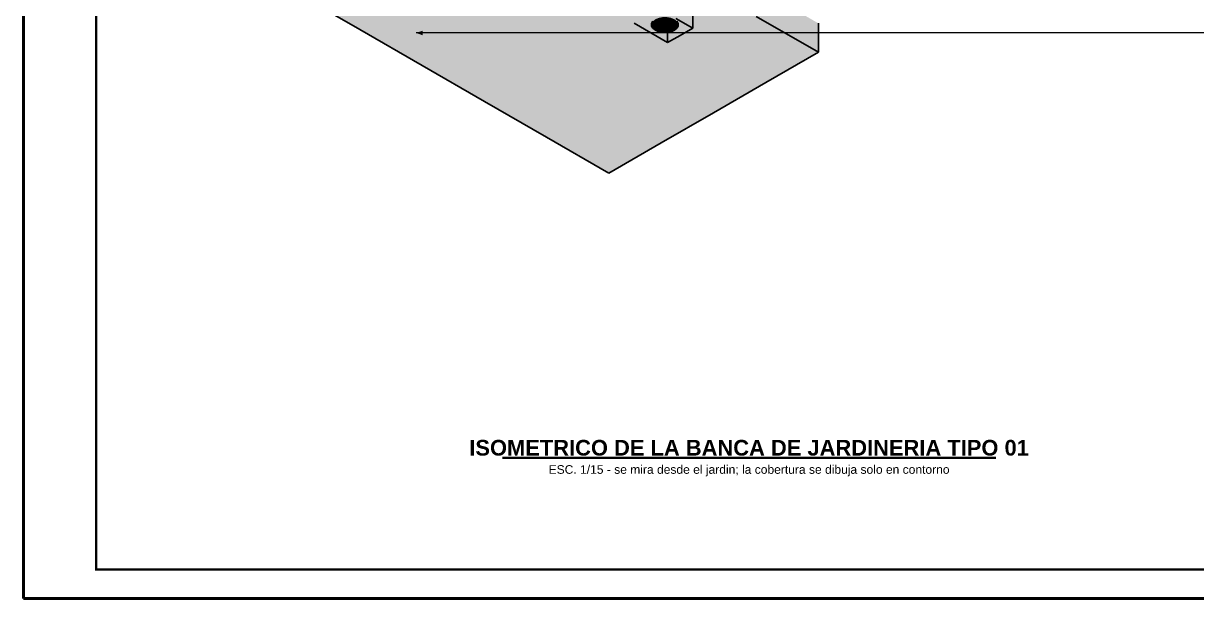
# Model space of a CAD drawing. Header units: metres. Extents: x 0 to 18.2, y -10 to 8.9.
# Drawn here: x 0 to 6.06, y 0 to 2.97 of the extents above; entities that cross this region are included whole.
import ezdxf
from ezdxf.enums import TextEntityAlignment as Align

# ---------------------------------------------------------------- set-up
doc = ezdxf.new("R2010")
doc.units = ezdxf.units.M
doc.header["$LTSCALE"] = 0.25
doc.layers.add('ISO-ARISTAS', color=8, linetype='CONTINUOUS')
doc.layers.add('TEXTOS', color=7, linetype='CONTINUOUS')
doc.layers.add('ISO-CONCRETO-SUP', color=254, linetype='CONTINUOUS', true_color=0xe8e8e8)
for name, color, linetype, lineweight in [('LLAMADAS', 30, 'CONTINUOUS', 18), ('MARCO', 7, 'CONTINUOUS', 50), ('TITULOS', 160, 'CONTINUOUS', 35)]:
    doc.layers.add(name, color=color, linetype=linetype, lineweight=lineweight)
doc.styles.get("Standard").update_dxf_attribs({"font": 'arial.ttf'})
doc.styles.add('TITULOS', font='arialbd.ttf')

msp = doc.modelspace()

# ---------------------------------------------------------------- linework, layer by layer
at = {"layer": 'ISO-ARISTAS', "color": 250}
for p, q in [((1.7388, 2.9429), (1.4171, 3.1286)), ((3.4585, 2.95), (3.4585, 3.07)), ((3.4585, 3.07), (3.4585, 2.95)), ((3.242, 2.925), (3.1554, 2.975)), ((3.1554, 2.975), (3.242, 2.925)), ((3.253, 2.9855), (3.2462, 2.9736)), ((3.2462, 2.9736), (3.253, 2.9855)), ((3.2462, 2.9736), (3.2462, 2.9609)), ((3.2462, 2.9609), (3.2462, 2.9736)), ((3.3286, 2.875), (3.3286, 2.995)), ((3.3286, 2.875), (3.3286, 2.995)), ((3.3719, 3), (3.4585, 2.95)), ((3.3719, 3), (3.4585, 2.95)), ((3.3841, 2.9736), (3.3774, 2.9855)), ((3.3774, 2.9855), (3.3841, 2.9736)), ((3.3841, 2.9609), (3.3841, 2.9736)), ((3.3841, 2.9736), (3.3841, 2.9609)), ((3.7863, 3.0107), (4.108, 2.825)), ((3.7863, 3.0107), (4.108, 2.825)), ((4.108, 2.825), (4.108, 2.975)), ((2.0605, 2.7571), (1.7388, 2.9429)), ((3.3286, 2.875), (3.242, 2.925)), ((3.242, 2.925), (3.3286, 2.875)), ((3.2462, 2.9609), (3.253, 2.949)), ((3.253, 2.949), (3.2462, 2.9609)), ((3.253, 2.949), (3.2658, 2.9387)), ((3.2658, 2.9387), (3.253, 2.949)), ((3.2658, 2.9387), (3.2835, 2.9313)), ((3.2835, 2.9313), (3.2658, 2.9387)), ((3.2835, 2.9313), (3.3042, 2.9274)), ((3.3042, 2.9274), (3.2835, 2.9313)), ((3.3042, 2.9274), (3.3261, 2.9274)), ((3.3261, 2.9274), (3.3042, 2.9274)), ((3.3261, 2.9274), (3.3469, 2.9313)), ((3.3469, 2.9313), (3.3261, 2.9274)), ((3.3935, 2.9125), (3.3286, 2.875)), ((3.3935, 2.9125), (3.3286, 2.875)), ((3.3469, 2.9313), (3.3645, 2.9387)), ((3.3645, 2.9387), (3.3469, 2.9313)), ((3.3645, 2.9387), (3.3774, 2.949)), ((3.3774, 2.949), (3.3645, 2.9387)), ((3.3774, 2.949), (3.3841, 2.9609)), ((3.3841, 2.9609), (3.3774, 2.949)), ((3.4585, 2.95), (3.3935, 2.9125)), ((3.4585, 2.95), (3.3935, 2.9125)), ((4.108, 2.825), (3.8374, 2.6688)), ((2.3821, 2.5714), (2.0605, 2.7571)), ((3.8374, 2.6688), (3.5667, 2.5125)), ((2.7038, 2.3857), (2.3821, 2.5714)), ((3.5667, 2.5125), (3.2961, 2.3563)), ((3.0255, 2.2), (2.7038, 2.3857)), ((3.2961, 2.3563), (3.0255, 2.2))]:
    msp.add_line(p, q, dxfattribs=at)
at = {"layer": 'ISO-CONCRETO-SUP', "true_color": 0xb9c7a5}
for points in [[(1.6878, 3.2848), (2.0094, 3.0991), (1.4171, 3.1286), (1.7388, 2.9429)], [(2.2801, 3.2554), (2.6017, 3.0696), (2.0094, 3.0991), (2.3311, 2.9134)], [(2.8724, 3.2259), (3.194, 3.0402), (2.6017, 3.0696), (2.9234, 2.8839)], [(3.4647, 3.1964), (3.7863, 3.0107), (3.194, 3.0402), (3.5157, 2.8545)], [(2.0094, 3.0991), (2.3311, 2.9134), (1.7388, 2.9429), (2.0605, 2.7571)], [(2.6017, 3.0696), (2.9234, 2.8839), (2.3311, 2.9134), (2.6528, 2.7277)], [(3.194, 3.0402), (3.5157, 2.8545), (2.9234, 2.8839), (3.2451, 2.6982)], [(3.7863, 3.0107), (4.108, 2.825), (3.5157, 2.8545), (3.8374, 2.6688)], [(2.3311, 2.9134), (2.6528, 2.7277), (2.0605, 2.7571), (2.3821, 2.5714)], [(2.9234, 2.8839), (3.2451, 2.6982), (2.6528, 2.7277), (2.9744, 2.542)], [(3.5157, 2.8545), (3.8374, 2.6688), (3.2451, 2.6982), (3.5667, 2.5125)], [(2.6528, 2.7277), (2.9744, 2.542), (2.3821, 2.5714), (2.7038, 2.3857)], [(3.2451, 2.6982), (3.5667, 2.5125), (2.9744, 2.542), (3.2961, 2.3563)], [(2.9744, 2.542), (3.2961, 2.3563), (2.7038, 2.3857), (3.0255, 2.2)]]:
    msp.add_solid(points, dxfattribs=at)
at = {"layer": 'ISO-CONCRETO-SUP', "true_color": 0xb5b3ad}
msp.add_solid([(3.7863, 3.0107), (4.108, 2.825), (3.7863, 3.1607), (4.108, 2.975)], dxfattribs=at)
at = {"layer": 'ISO-CONCRETO-SUP', "true_color": 0xb2b2ad}
for points in [[(3.1554, 2.975), (3.242, 2.925), (3.1554, 3.095), (3.242, 3.045)], [(3.3719, 3), (3.4585, 2.95), (3.3719, 3.12), (3.4585, 3.07)], [(3.242, 2.925), (3.3286, 2.875), (3.242, 3.045), (3.3286, 2.995)]]:
    msp.add_solid(points, dxfattribs=at)
at = {"layer": 'ISO-CONCRETO-SUP', "true_color": 0xc5c5c0}
for points in [[(3.2853, 3.05), (3.3719, 3), (3.2203, 3.0125), (3.3069, 2.9625)], [(3.2203, 3.0125), (3.3069, 2.9625), (3.1554, 2.975), (3.242, 2.925)], [(3.3719, 3), (3.4585, 2.95), (3.3069, 2.9625), (3.3935, 2.9125)], [(3.3069, 2.9625), (3.3935, 2.9125), (3.242, 2.925), (3.3286, 2.875)]]:
    msp.add_solid(points, dxfattribs=at)
at = {"layer": 'ISO-CONCRETO-SUP', "true_color": 0x6d8195}
for points in [[(3.253, 3.0855), (3.2462, 3.0736), (3.253, 2.9855), (3.2462, 2.9736)], [(3.3774, 3.049), (3.3841, 3.0609), (3.3774, 2.949), (3.3841, 2.9609)]]:
    msp.add_solid(points, dxfattribs=at)
at = {"layer": 'ISO-CONCRETO-SUP', "true_color": 0x73889d}
for points in [[(3.2462, 3.0736), (3.2462, 3.0609), (3.2462, 2.9736), (3.2462, 2.9609)], [(3.3841, 3.0609), (3.3841, 3.0736), (3.3841, 2.9609), (3.3841, 2.9736)]]:
    msp.add_solid(points, dxfattribs=at)
at = {"layer": 'ISO-CONCRETO-SUP', "true_color": 0x8199b0}
for points in [[(3.2462, 3.0609), (3.253, 3.049), (3.2462, 2.9609), (3.253, 2.949)], [(3.3841, 3.0736), (3.3774, 3.0855), (3.3841, 2.9736), (3.3774, 2.9855)]]:
    msp.add_solid(points, dxfattribs=at)
at = {"layer": 'ISO-CONCRETO-SUP', "true_color": 0x8da7c1}
msp.add_solid([(3.253, 3.049), (3.2658, 3.0388), (3.253, 2.949), (3.2658, 2.9387)], dxfattribs=at)
at = {"layer": 'ISO-CONCRETO-SUP', "true_color": 0x95b1cc}
msp.add_solid([(3.2658, 3.0388), (3.2835, 3.0313), (3.2658, 2.9387), (3.2835, 2.9313)], dxfattribs=at)
at = {"layer": 'ISO-CONCRETO-SUP', "true_color": 0x99b6d1}
msp.add_solid([(3.2835, 3.0313), (3.3042, 3.0274), (3.2835, 2.9313), (3.3042, 2.9274)], dxfattribs=at)
at = {"layer": 'ISO-CONCRETO-SUP', "true_color": 0x92aec8}
msp.add_solid([(3.3261, 3.0274), (3.3469, 3.0313), (3.3261, 2.9274), (3.3469, 2.9313)], dxfattribs=at)
at = {"layer": 'ISO-CONCRETO-SUP', "true_color": 0x9f9f9b}
for points in [[(3.3935, 2.9125), (3.3286, 2.875), (3.3935, 3.0325), (3.3286, 2.995)], [(3.4585, 2.95), (3.3935, 2.9125), (3.4585, 3.07), (3.3935, 3.0325)]]:
    msp.add_solid(points, dxfattribs=at)
at = {"layer": 'ISO-CONCRETO-SUP', "true_color": 0x88a2bb}
msp.add_solid([(3.3469, 3.0313), (3.3645, 3.0388), (3.3469, 2.9313), (3.3645, 2.9387)], dxfattribs=at)
at = {"layer": 'ISO-CONCRETO-SUP', "true_color": 0x7c93a9}
msp.add_solid([(3.3645, 3.0388), (3.3774, 3.049), (3.3645, 2.9387), (3.3774, 2.949)], dxfattribs=at)
at = {"layer": 'ISO-CONCRETO-SUP', "true_color": 0xa1c0dd}
for points in [[(3.3152, 2.9672), (3.253, 2.9855), (3.2462, 2.9736)], [(3.3152, 2.9672), (3.2462, 2.9736), (3.2462, 2.9609)], [(3.3152, 2.9672), (3.2658, 2.9957), (3.253, 2.9855)], [(3.3152, 2.9672), (3.2835, 3.0032), (3.2658, 2.9957)], [(3.3152, 2.9672), (3.3042, 3.0071), (3.2835, 3.0032)], [(3.3152, 2.9672), (3.3261, 3.0071), (3.3042, 3.0071)], [(3.3152, 2.9672), (3.3469, 3.0032), (3.3261, 3.0071)], [(3.3152, 2.9672), (3.3645, 2.9957), (3.3469, 3.0032)], [(3.3152, 2.9672), (3.3774, 2.9855), (3.3645, 2.9957)], [(3.3152, 2.9672), (3.3841, 2.9736), (3.3774, 2.9855)], [(3.3152, 2.9672), (3.3841, 2.9609), (3.3841, 2.9736)], [(3.3152, 2.9672), (3.2462, 2.9609), (3.253, 2.949)], [(3.3152, 2.9672), (3.253, 2.949), (3.2658, 2.9387)], [(3.3152, 2.9672), (3.2658, 2.9387), (3.2835, 2.9313)], [(3.3152, 2.9672), (3.2835, 2.9313), (3.3042, 2.9274)], [(3.3152, 2.9672), (3.3042, 2.9274), (3.3261, 2.9274)], [(3.3152, 2.9672), (3.3774, 2.949), (3.3841, 2.9609)], [(3.3152, 2.9672), (3.3645, 2.9387), (3.3774, 2.949)], [(3.3152, 2.9672), (3.3469, 2.9313), (3.3645, 2.9387)], [(3.3152, 2.9672), (3.3261, 2.9274), (3.3469, 2.9313)]]:
    msp.add_solid(points, dxfattribs=at)
at = {"layer": 'ISO-CONCRETO-SUP', "true_color": 0x98b5d0}
msp.add_solid([(3.3042, 3.0274), (3.3261, 3.0274), (3.3042, 2.9274), (3.3261, 2.9274)], dxfattribs=at)
at = {"layer": 'LLAMADAS'}
msp.add_line((6.24, 2.925), (2.0296, 2.925), dxfattribs=at)
msp.add_solid([(2.0296, 2.925), (2.0626, 2.9134), (2.0626, 2.9365)], dxfattribs=at)
at = {"layer": 'MARCO'}
msp.add_lwpolyline([(0, 0), (12.615, 0), (12.615, 8.91), (0, 8.91)], close=True, dxfattribs=at)
at = {"layer": 'MARCO', "const_width": 0.012}
msp.add_lwpolyline([(0.375, 0.15), (12.465, 0.15), (12.465, 8.76), (0.375, 8.76)], close=True, dxfattribs=at)
at = {"layer": 'TITULOS'}
msp.add_line((2.475, 0.7275), (5.025, 0.7275), dxfattribs=at)

# ---------------------------------------------------------------- texts
at = {"layer": 'TEXTOS'}
msp.add_text('ESC. 1/15 - se mira desde el jardin; la cobertura se dibuja solo en contorno', height=0.04455, dxfattribs=at).set_placement((3.75, 0.6675), align=Align.MIDDLE_CENTER)
at = {"layer": 'TITULOS', "style": 'TITULOS'}
msp.add_text('ISOMETRICO DE LA BANCA DE JARDINERIA TIPO 01', height=0.081, dxfattribs=at).set_placement((3.75, 0.78), align=Align.MIDDLE_CENTER)

doc.saveas('drawing.dxf')
